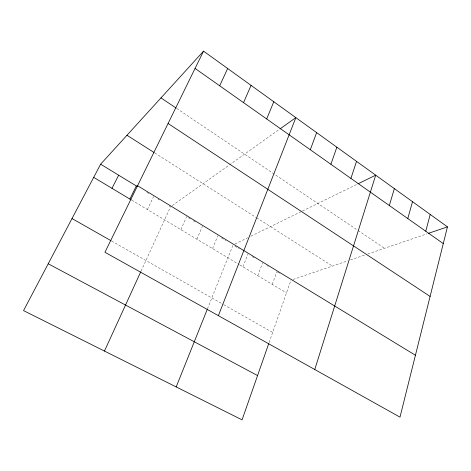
<?xml version="1.0" encoding="UTF-8"?>
<svg xmlns="http://www.w3.org/2000/svg" width="471" height="471" viewBox="0 0 471 471"><rect width="100%" height="100%" fill="white"/><g stroke="black" fill="none" stroke-linecap="round" stroke-linejoin="round"><path stroke-width="0.35" stroke-dasharray="2.35 1.77" d="M269.129 342.523L290.937 280.204M272.262 284.372L276.877 271.637M257.761 275.682L262.547 262.9M242.977 266.827L247.946 254.004M207.464 308.841L233.063 244.932M212.545 248.588L217.89 235.683M196.872 239.191L202.418 226.251M180.882 229.613L186.634 216.631M141.094 271.09L170.537 206.822L168.029 205.291M147.417 209.554L153.611 196.501M172.274 205.58L279.385 129.354M234.929 244.019L247.622 237.808M250.878 236.218L301.829 211.302M302.47 210.984L357.33 184.155M293.009 279.497L347.792 260.828M350.459 259.921L365.119 254.923M367.786 254.016L426.979 233.84M111.68 241.07L223.107 304.331M223.731 304.684L272.65 332.455M131.774 200.181L239.215 264.567M239.839 264.943L286.492 292.903M146.817 192.362L148.671 193.493M157.997 199.174L159.251 199.94M188.453 217.743L190.885 219.221M193.31 220.699L195.736 222.182M221.529 237.902L225.78 240.493M234.923 246.062L239.262 248.712M252.203 256.601L254.64 258.084M266.91 265.562L268.152 266.321M277.484 272.008L279.933 273.498M154.735 152.934L255.989 217.39M256.589 217.773L332.438 266.062M176.684 108.454L357.46 230.095M358.072 230.502L384.53 248.305"/><path stroke-width="0.71" d="M447.45 226.863L399.997 417.141L104.945 252.268L203.543 51.139L447.45 226.863L428.322 233.38M425.766 231.237L430.206 214.44M407.792 218.55L412.514 201.688M389.334 205.527L394.351 188.606M314.763 369.517L375.705 175.171L357.978 183.843M350.907 178.403L356.553 161.376M330.889 164.273L336.871 147.199M268.658 343.865L242.065 419.861L23.55 310.613L100.629 164.208L203.543 51.139M310.307 149.749L316.642 132.622M218.385 315.658L295.847 117.638L279.98 128.93M176.189 386.927L207.193 309.524M266.674 118.951L273.792 101.754M243.531 102.619L251.078 85.386M104.456 351.06L140.788 271.749M219.674 85.781L227.67 68.525M129.896 199.056L136.325 185.963M111.992 188.329L118.668 175.206M48.213 263.766L257.566 375.552M72.016 218.556L111.05 240.71M93.705 177.367L131.144 199.804M137.567 185.727L415.428 355.264M100.629 164.208L137.556 186.716M126.982 135.259L154.117 152.539M168.076 123.49L430.1 296.436M160.994 97.891L176.083 108.047M195.071 68.419L443.276 243.595"/></g></svg>
